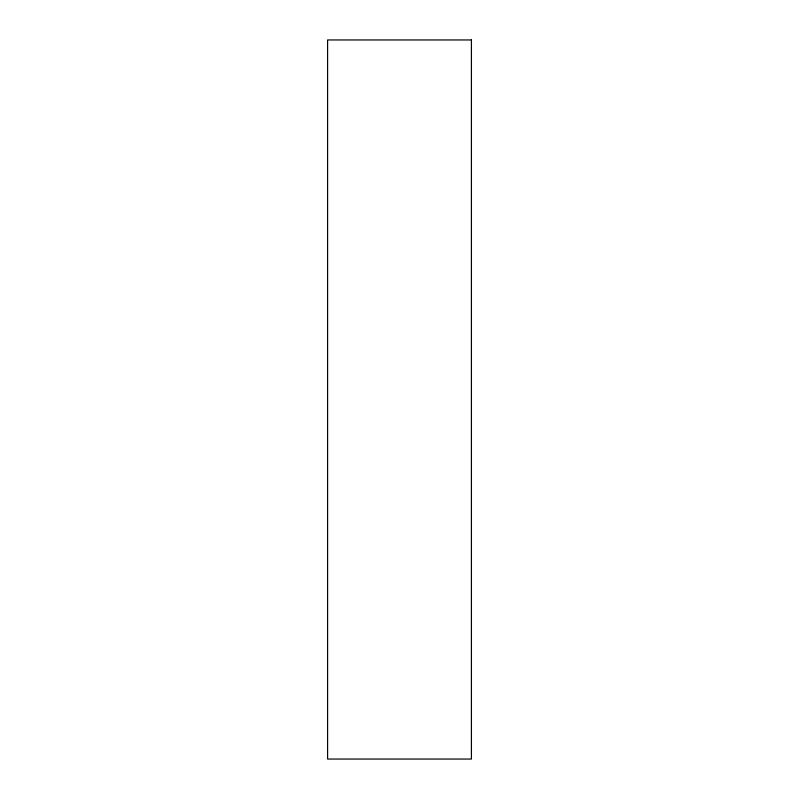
<?xml version="1.0" encoding="UTF-8"?>
<svg xmlns="http://www.w3.org/2000/svg" width="799" height="799" viewBox="0 0 799 799"><rect width="100%" height="100%" fill="white"/><g stroke="black" fill="none" stroke-linecap="round" stroke-linejoin="round"><path stroke-width="1.2" d="M471.41 39.95L327.59 39.95L327.59 759.05L471.41 759.05L471.41 39.95"/></g></svg>
